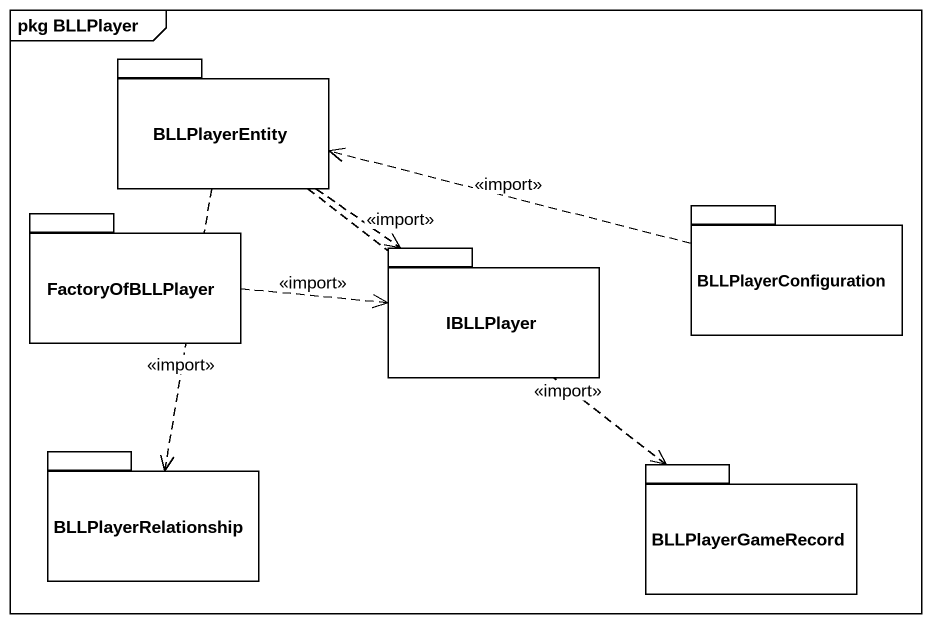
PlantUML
@startuml
mainframe pkg BLLPlayer
package BLLPlayerEntity {
}
package FactoryOfBLLPlayer {
}
package BLLPlayerConfiguration {
}
package IBLLPlayer {
}
package BLLPlayerRelationship {
}
package BLLPlayerGameRecord {
}
BLLPlayerEntity ..> IBLLPlayer : <<import>>
BLLPlayerEntity ..> BLLPlayerRelationship : <<import>>
BLLPlayerEntity ..> BLLPlayerGameRecord : <<import>>
FactoryOfBLLPlayer .right.> IBLLPlayer : <<import>>
BLLPlayerConfiguration .left.> BLLPlayerEntity : <<import>>
@enduml
